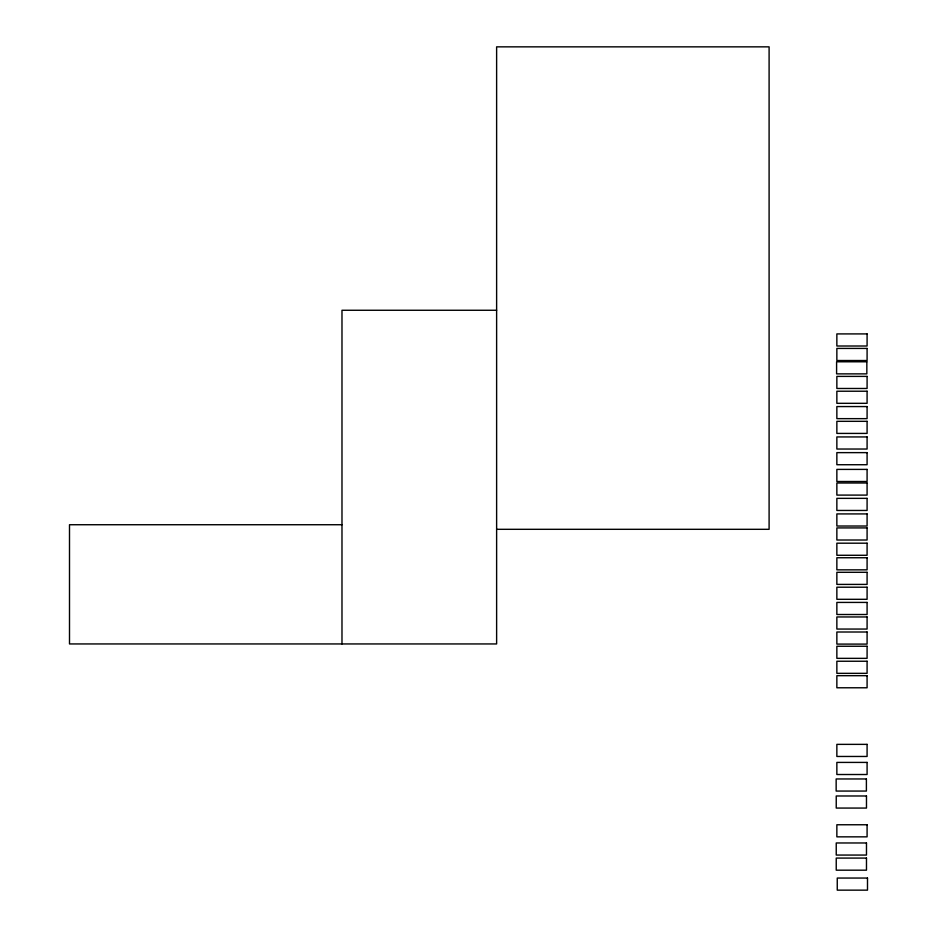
<?xml version="1.0" encoding="UTF-8"?>
<svg xmlns="http://www.w3.org/2000/svg" width="937" height="937" viewBox="0 0 937 937"><rect width="100%" height="100%" fill="white"/><g stroke="black" fill="none" stroke-linecap="round" stroke-linejoin="round"><path stroke-width="1.41" d="M496.622 310.264L341.982 310.264L341.982 643.942M341.982 524.732L69.502 524.732L69.502 643.942L496.622 643.942L496.622 46.85L769.101 46.85L769.101 529.311L496.622 529.311M867.088 333.912L836.858 333.912L836.858 346.011L867.088 346.011L867.088 333.912M867.088 348.423L836.858 348.423L836.858 360.522L867.088 360.522L867.088 348.423M866.842 361.787L836.6 361.787L836.6 373.875L866.842 373.875L866.842 361.787M867.088 376.393L836.858 376.393L836.858 388.48L867.088 388.48L867.088 376.393M867.088 391.221L836.858 391.221L836.858 403.32L867.088 403.32L867.088 391.221M867.088 406.564L836.858 406.564L836.858 418.652L867.088 418.652L867.088 406.564M867.088 421.322L836.858 421.322L836.858 433.421L867.088 433.421L867.088 421.322M867.088 436.935L836.858 436.935L836.858 449.034L867.088 449.034L867.088 436.935M867.088 452.63L836.858 452.63L836.858 464.729L867.088 464.729L867.088 452.63M867.088 469.402L836.858 469.402L836.858 481.501L867.088 481.501L867.088 469.402M867.088 483L836.858 483L836.858 495.099L867.088 495.099L867.088 483M867.088 498.355L836.858 498.355L836.858 510.454L867.088 510.454L867.088 498.355M867.088 513.921L836.858 513.921L836.858 526.02L867.088 526.02L867.088 513.921M867.088 527.918L836.858 527.918L836.858 540.017L867.088 540.017L867.088 527.918M867.088 543.191L836.858 543.191L836.858 555.278L867.088 555.278L867.088 543.191M867.088 557.749L836.858 557.749L836.858 569.848L867.088 569.848L867.088 557.749M867.088 572.308L836.858 572.308L836.858 584.407L867.088 584.407L867.088 572.308M867.088 587.206L836.858 587.206L836.858 599.305L867.088 599.305L867.088 587.206M867.088 602.421L836.858 602.421L836.858 614.508L867.088 614.508L867.088 602.421M867.088 616.956L836.858 616.956L836.858 629.055L867.088 629.055L867.088 616.956M867.088 632.006L836.858 632.006L836.858 644.094L867.088 644.094L867.088 632.006M867.088 646.249L836.858 646.249L836.858 658.348L867.088 658.348L867.088 646.249M867.088 661.241L836.858 661.241L836.858 673.34L867.088 673.34L867.088 661.241M867.088 675.682L836.858 675.682L836.858 687.781L867.088 687.781L867.088 675.682M867.088 744.365L836.858 744.365L836.858 756.464L867.088 756.464L867.088 744.365M867.088 762.413L836.858 762.413L836.858 774.512L867.088 774.512L867.088 762.413M866.397 778.963L836.155 778.963L836.155 791.062L866.397 791.062L866.397 778.963M866.479 795.981L836.237 795.981L836.237 808.069L866.479 808.069L866.479 795.981M867.088 824.759L836.858 824.759L836.858 836.846L867.088 836.846L867.088 824.759M866.479 842.972L836.237 842.972L836.237 855.059L866.479 855.059L866.479 842.972M866.479 858.081L836.237 858.081L836.237 870.18L866.479 870.18L866.479 858.081M867.498 878.051L837.256 878.051L837.256 890.15L867.498 890.15L867.498 878.051"/></g></svg>
